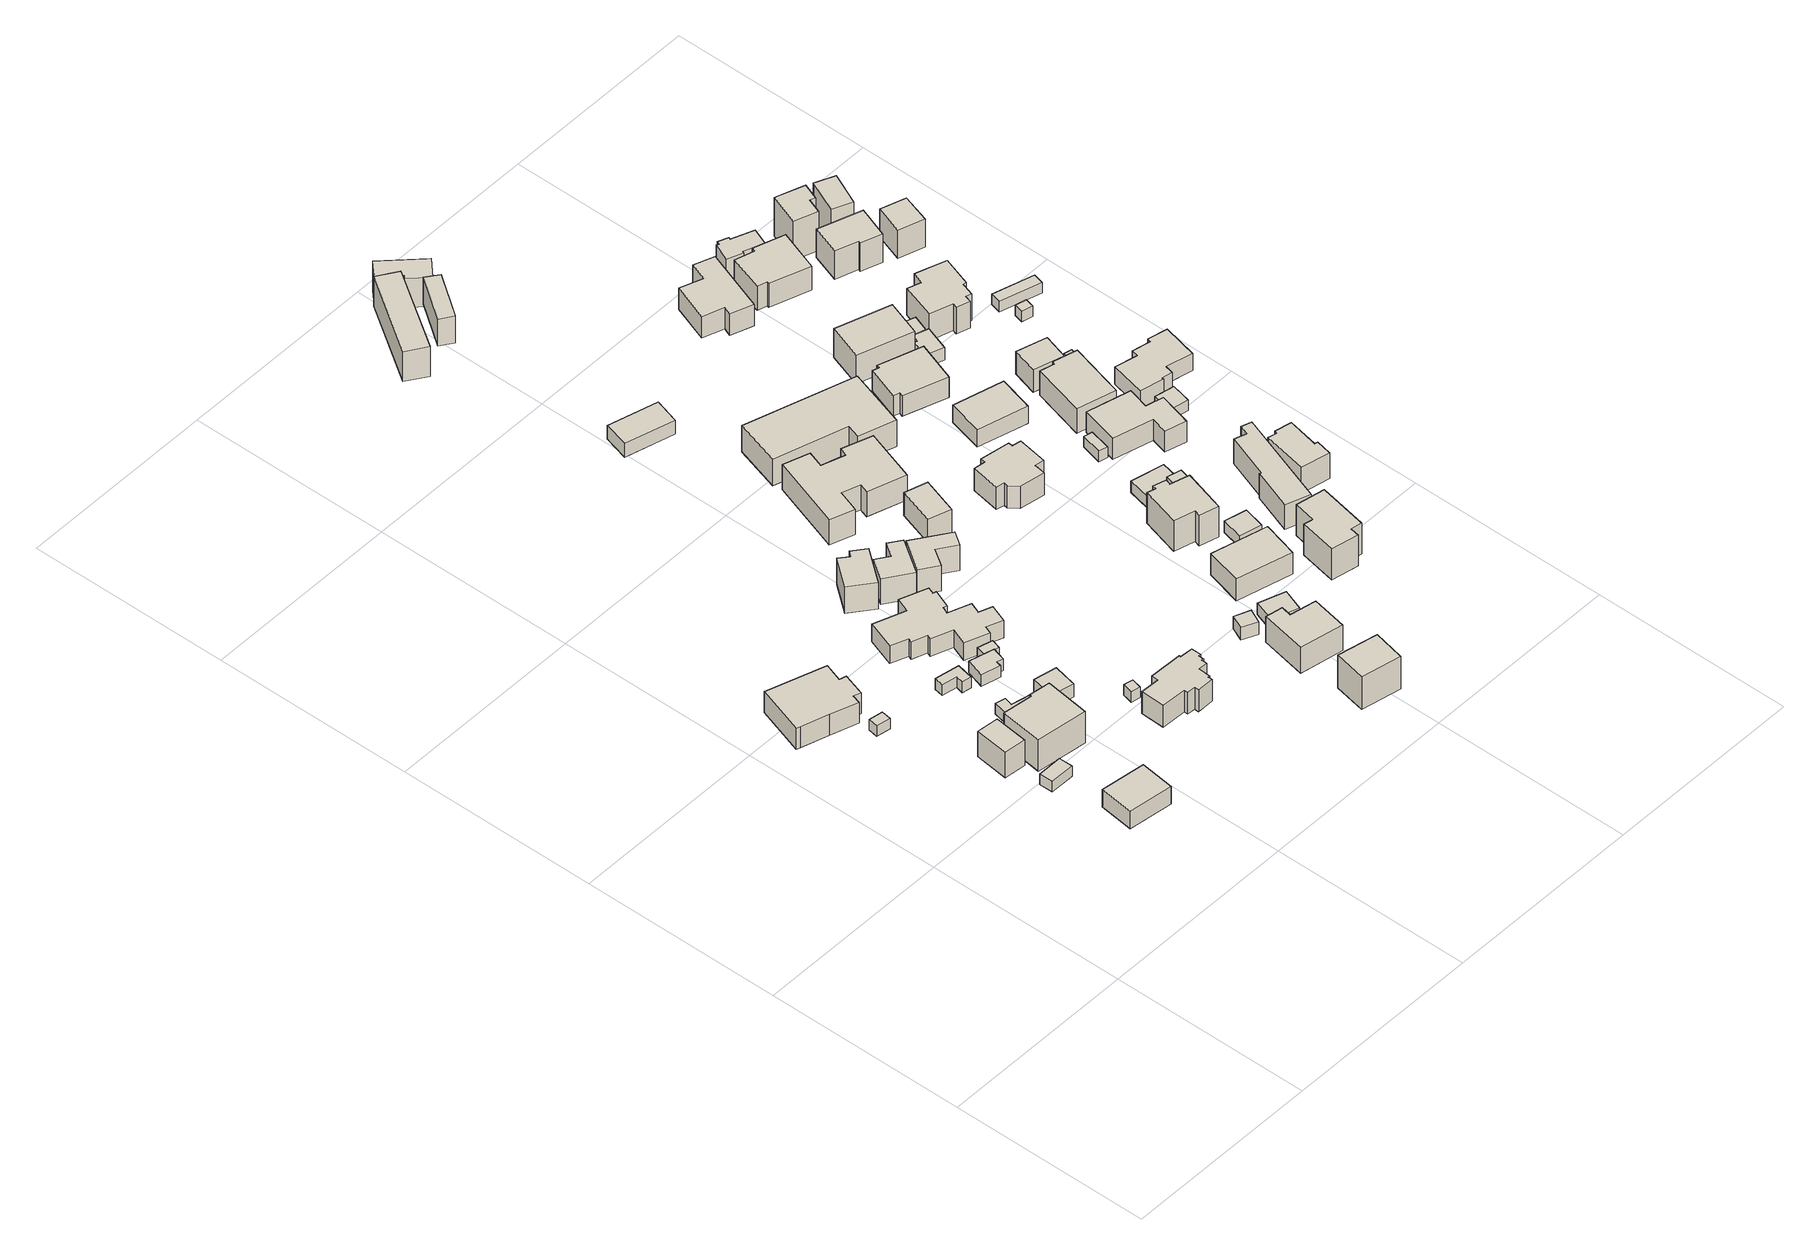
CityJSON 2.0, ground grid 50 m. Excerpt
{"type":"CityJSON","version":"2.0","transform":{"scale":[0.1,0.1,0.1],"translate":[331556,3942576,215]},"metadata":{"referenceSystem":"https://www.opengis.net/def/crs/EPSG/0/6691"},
"CityObjects":{
"building1":{"type":"Building","attributes":{"usage":"431","measuredHeight":5.3,"storeysAboveGround":1,"BuildingIDAttribute.prefecture":"14","BuildingIDAttribute.city":"14151","BuildingDetailAttribute.totalFloorArea":79.78,"BuildingDetailAttribute.buildingFootprintArea":79.78,"BuildingDetailAttribute.buildingStructureType":"601","BuildingDetailAttribute.buildingStructureOrgType":"1","BuildingDetailAttribute.orgUsage":"143","BuildingDetailAttribute.surveyYear":2015,"BuildingLandSlideRiskAttribute.description":"1","BuildingLandSlideRiskAttribute.areaType":"1"},"geometry":[{"type":"Solid","lod":"1","boundaries":[[[[0,1,2,3]],[[2,4,5,3]],[[1,6,4,2]],[[0,7,6,1]],[[3,5,7,0]],[[4,6,7,5]]]]}]},
"building2":{"type":"Building","attributes":{"usage":"441","measuredHeight":6.2,"storeysAboveGround":1,"BuildingIDAttribute.prefecture":"14","BuildingIDAttribute.city":"14151","BuildingDetailAttribute.totalFloorArea":140.81,"BuildingDetailAttribute.buildingFootprintArea":140.81,"BuildingDetailAttribute.buildingStructureType":"610","BuildingDetailAttribute.buildingStructureOrgType":"2","BuildingDetailAttribute.orgUsage":"172","BuildingDetailAttribute.surveyYear":2015},"geometry":[{"type":"Solid","lod":"1","boundaries":[[[[8,9,10,11,12,13,14,15,16,17]],[[16,18,19,17]],[[15,20,18,16]],[[14,21,20,15]],[[13,22,21,14]],[[12,23,22,13]],[[11,24,23,12]],[[10,25,24,11]],[[9,26,25,10]],[[8,27,26,9]],[[17,19,27,8]],[[18,20,21,22,23,24,25,26,27,19]]]]}]},
"building3":{"type":"Building","attributes":{"BuildingIDAttribute.prefecture":"14","BuildingIDAttribute.city":"14151","BuildingDetailAttribute.surveyYear":2015,"BuildingLandSlideRiskAttribute.description":"1","BuildingLandSlideRiskAttribute.areaType":"1"},"geometry":[{"type":"Solid","lod":"1","boundaries":[[[[28,29,30,31]],[[30,32,33,31]],[[29,34,32,30]],[[28,35,34,29]],[[31,33,35,28]],[[32,34,35,33]]]]}]},
"building4":{"type":"Building","attributes":{"BuildingIDAttribute.prefecture":"14","BuildingIDAttribute.city":"14151","BuildingDetailAttribute.surveyYear":2015},"geometry":[{"type":"Solid","lod":"1","boundaries":[[[[36,37,38,39]],[[38,40,41,39]],[[37,42,40,38]],[[36,43,42,37]],[[39,41,43,36]],[[40,42,43,41]]]]}]},
"building5":{"type":"Building","attributes":{"usage":"411","measuredHeight":7.8,"storeysAboveGround":2,"BuildingIDAttribute.prefecture":"14","BuildingIDAttribute.city":"14151","BuildingDetailAttribute.totalFloorArea":70.8,"BuildingDetailAttribute.buildingFootprintArea":35.4,"BuildingDetailAttribute.buildingStructureType":"601","BuildingDetailAttribute.buildingStructureOrgType":"1","BuildingDetailAttribute.orgUsage":"10","BuildingDetailAttribute.surveyYear":2015},"geometry":[{"type":"Solid","lod":"1","boundaries":[[[[44,45,46,47]],[[46,48,49,47]],[[45,50,48,46]],[[44,51,50,45]],[[47,49,51,44]],[[48,50,51,49]]]]}]},
"building6":{"type":"Building","attributes":{"usage":"411","measuredHeight":10.5,"storeysAboveGround":2,"BuildingIDAttribute.prefecture":"14","BuildingIDAttribute.city":"14151","BuildingDetailAttribute.totalFloorArea":194.3,"BuildingDetailAttribute.buildingFootprintArea":97.15,"BuildingDetailAttribute.buildingStructureType":"601","BuildingDetailAttribute.buildingStructureOrgType":"1","BuildingDetailAttribute.orgUsage":"10","BuildingDetailAttribute.surveyYear":2015,"BuildingLandSlideRiskAttribute.description":"1","BuildingLandSlideRiskAttribute.areaType":"1"},"geometry":[{"type":"Solid","lod":"1","boundaries":[[[[52,53,54,55,56,57]],[[56,58,59,57]],[[55,60,58,56]],[[54,61,60,55]],[[53,62,61,54]],[[52,63,62,53]],[[57,59,63,52]],[[58,60,61,62,63,59]]]]}]},
"building7":{"type":"Building","attributes":{"usage":"413","storeysAboveGround":1,"BuildingIDAttribute.prefecture":"14","BuildingIDAttribute.city":"14151","BuildingDetailAttribute.totalFloorArea":36.39,"BuildingDetailAttribute.buildingFootprintArea":36.39,"BuildingDetailAttribute.buildingStructureType":"610","BuildingDetailAttribute.buildingStructureOrgType":"2","BuildingDetailAttribute.orgUsage":"30","BuildingDetailAttribute.surveyYear":2015},"geometry":[{"type":"Solid","lod":"1","boundaries":[[[[64,65,66,67,68,69]],[[68,70,71,69]],[[67,72,70,68]],[[66,73,72,67]],[[65,74,73,66]],[[64,75,74,65]],[[69,71,75,64]],[[70,72,73,74,75,71]]]]}]},
"building8":{"type":"Building","attributes":{"measuredHeight":3.3,"BuildingIDAttribute.prefecture":"14","BuildingIDAttribute.city":"14151","BuildingDetailAttribute.surveyYear":2015},"geometry":[{"type":"Solid","lod":"1","boundaries":[[[[76,77,78,79,80,81]],[[80,82,83,81]],[[79,84,82,80]],[[78,85,84,79]],[[77,86,85,78]],[[76,87,86,77]],[[81,83,87,76]],[[82,84,85,86,87,83]]]]}]},
"building9":{"type":"Building","attributes":{"usage":"413","measuredHeight":4.3,"storeysAboveGround":1,"BuildingIDAttribute.prefecture":"14","BuildingIDAttribute.city":"14151","BuildingDetailAttribute.totalFloorArea":34.47,"BuildingDetailAttribute.buildingFootprintArea":34.47,"BuildingDetailAttribute.buildingStructureType":"610","BuildingDetailAttribute.buildingStructureOrgType":"2","BuildingDetailAttribute.orgUsage":"30","BuildingDetailAttribute.surveyYear":2015},"geometry":[{"type":"Solid","lod":"1","boundaries":[[[[88,89,90,91]],[[90,92,93,91]],[[89,94,92,90]],[[88,95,94,89]],[[91,93,95,88]],[[92,94,95,93]]]]}]},
"building10":{"type":"Building","attributes":{"measuredHeight":3.4,"BuildingIDAttribute.prefecture":"14","BuildingIDAttribute.city":"14151","BuildingDetailAttribute.surveyYear":2015},"geometry":[{"type":"Solid","lod":"1","boundaries":[[[[96,97,98,99,100,101]],[[100,102,103,101]],[[99,104,102,100]],[[98,105,104,99]],[[97,106,105,98]],[[96,107,106,97]],[[101,103,107,96]],[[102,104,105,106,107,103]]]]}]},
"building11":{"type":"Building","attributes":{"measuredHeight":3.2,"BuildingIDAttribute.prefecture":"14","BuildingIDAttribute.city":"14151","BuildingDetailAttribute.surveyYear":2015},"geometry":[{"type":"Solid","lod":"1","boundaries":[[[[108,109,110,111]],[[110,112,113,111]],[[109,114,112,110]],[[108,115,114,109]],[[111,113,115,108]],[[112,114,115,113]]]]}]},
"building12":{"type":"Building","attributes":{"measuredHeight":3.4,"BuildingIDAttribute.prefecture":"14","BuildingIDAttribute.city":"14151","BuildingDetailAttribute.surveyYear":2015},"geometry":[{"type":"Solid","lod":"1","boundaries":[[[[116,117,118,119,120]],[[119,121,122,120]],[[118,123,121,119]],[[117,124,123,118]],[[116,125,124,117]],[[120,122,125,116]],[[121,123,124,125,122]]]]}]},
"building13":{"type":"Building","attributes":{"usage":"413","measuredHeight":8,"storeysAboveGround":2,"BuildingIDAttribute.prefecture":"14","BuildingIDAttribute.city":"14151","BuildingDetailAttribute.totalFloorArea":277.9,"BuildingDetailAttribute.buildingFootprintArea":138.95,"BuildingDetailAttribute.buildingStructureType":"601","BuildingDetailAttribute.buildingStructureOrgType":"1","BuildingDetailAttribute.orgUsage":"30","BuildingDetailAttribute.surveyYear":2015},"geometry":[{"type":"Solid","lod":"1","boundaries":[[[[126,127,128,129,130,131,132,133,134,135,136,137,138,139,140,141,142,143,144,145,146,147]],[[146,148,149,147]],[[145,150,148,146]],[[144,151,150,145]],[[143,152,151,144]],[[142,153,152,143]],[[141,154,153,142]],[[140,155,154,141]],[[139,156,155,140]],[[138,157,156,139]],[[137,158,157,138]],[[136,159,158,137]],[[135,160,159,136]],[[134,161,160,135]],[[133,162,161,134]],[[132,163,162,133]],[[131,164,163,132]],[[130,165,164,131]],[[129,166,165,130]],[[128,167,166,129]],[[127,168,167,128]],[[126,169,168,127]],[[147,149,169,126]],[[148,150,151,152,153,154,155,156,157,158,159,160,161,162,163,164,165,166,167,168,169,149]]]]}]},
"building14":{"type":"Building","attributes":{"usage":"411","measuredHeight":7.3,"storeysAboveGround":2,"BuildingIDAttribute.prefecture":"14","BuildingIDAttribute.city":"14151","BuildingDetailAttribute.totalFloorArea":194.78,"BuildingDetailAttribute.buildingFootprintArea":97.39,"BuildingDetailAttribute.buildingStructureType":"601","BuildingDetailAttribute.buildingStructureOrgType":"1","BuildingDetailAttribute.orgUsage":"10","BuildingDetailAttribute.surveyYear":2015},"geometry":[{"type":"Solid","lod":"1","boundaries":[[[[170,171,172,173,174,175,176,177,178,179,180,181,182,183,184,185,186,187,188,189]],[[188,190,191,189]],[[187,192,190,188]],[[186,193,192,187]],[[185,194,193,186]],[[184,195,194,185]],[[183,196,195,184]],[[182,197,196,183]],[[181,198,197,182]],[[180,199,198,181]],[[179,200,199,180]],[[178,201,200,179]],[[177,202,201,178]],[[176,203,202,177]],[[175,204,203,176]],[[174,205,204,175]],[[173,206,205,174]],[[172,207,206,173]],[[171,208,207,172]],[[170,209,208,171]],[[189,191,209,170]],[[190,192,193,194,195,196,197,198,199,200,201,202,203,204,205,206,207,208,209,191]]]]}]},
"building15":{"type":"Building","attributes":{"usage":"411","measuredHeight":8.4,"storeysAboveGround":2,"BuildingIDAttribute.prefecture":"14","BuildingIDAttribute.city":"14151","BuildingDetailAttribute.totalFloorArea":102.83,"BuildingDetailAttribute.buildingFootprintArea":51.41,"BuildingDetailAttribute.buildingStructureType":"601","BuildingDetailAttribute.buildingStructureOrgType":"1","BuildingDetailAttribute.orgUsage":"10","BuildingDetailAttribute.surveyYear":2015},"geometry":[{"type":"Solid","lod":"1","boundaries":[[[[210,211,212,213,214,215]],[[214,216,217,215]],[[213,218,216,214]],[[212,219,218,213]],[[211,220,219,212]],[[210,221,220,211]],[[215,217,221,210]],[[216,218,219,220,221,217]]]]}]},
"building16":{"type":"Building","attributes":{"usage":"411","measuredHeight":8.2,"storeysAboveGround":2,"BuildingIDAttribute.prefecture":"14","BuildingIDAttribute.city":"14151","BuildingDetailAttribute.totalFloorArea":97.13,"BuildingDetailAttribute.buildingFootprintArea":48.56,"BuildingDetailAttribute.buildingStructureType":"601","BuildingDetailAttribute.buildingStructureOrgType":"1","BuildingDetailAttribute.orgUsage":"10","BuildingDetailAttribute.surveyYear":2015},"geometry":[{"type":"Solid","lod":"1","boundaries":[[[[222,223,224,225,226,227]],[[226,228,229,227]],[[225,230,228,226]],[[224,231,230,225]],[[223,232,231,224]],[[222,233,232,223]],[[227,229,233,222]],[[228,230,231,232,233,229]]]]}]},
"building17":{"type":"Building","attributes":{"usage":"411","measuredHeight":10.2,"storeysAboveGround":2,"BuildingIDAttribute.prefecture":"14","BuildingIDAttribute.city":"14151","BuildingDetailAttribute.totalFloorArea":132.9,"BuildingDetailAttribute.buildingFootprintArea":66.45,"BuildingDetailAttribute.buildingStructureType":"601","BuildingDetailAttribute.buildingStructureOrgType":"1","BuildingDetailAttribute.orgUsage":"10","BuildingDetailAttribute.surveyYear":2015,"BuildingLandSlideRiskAttribute.description":"1","BuildingLandSlideRiskAttribute.areaType":"1"},"geometry":[{"type":"Solid","lod":"1","boundaries":[[[[234,235,236,237]],[[236,238,239,237]],[[235,240,238,236]],[[234,241,240,235]],[[237,239,241,234]],[[238,240,241,239]]]]}]},
"building18":{"type":"Building","attributes":{"usage":"411","measuredHeight":8.1,"storeysAboveGround":2,"BuildingIDAttribute.prefecture":"14","BuildingIDAttribute.city":"14151","BuildingDetailAttribute.totalFloorArea":110.57,"BuildingDetailAttribute.buildingFootprintArea":55.28,"BuildingDetailAttribute.buildingStructureType":"601","BuildingDetailAttribute.buildingStructureOrgType":"1","BuildingDetailAttribute.orgUsage":"10","BuildingDetailAttribute.surveyYear":2015},"geometry":[{"type":"Solid","lod":"1","boundaries":[[[[242,243,244,245,246,247]],[[246,248,249,247]],[[245,250,248,246]],[[244,251,250,245]],[[243,252,251,244]],[[242,253,252,243]],[[247,249,253,242]],[[248,250,251,252,253,249]]]]}]},
"building19":{"type":"Building","attributes":{"measuredHeight":4,"BuildingIDAttribute.prefecture":"14","BuildingIDAttribute.city":"14151","BuildingDetailAttribute.surveyYear":2015},"geometry":[{"type":"Solid","lod":"1","boundaries":[[[[254,255,256,257]],[[256,258,259,257]],[[255,260,258,256]],[[254,261,260,255]],[[257,259,261,254]],[[258,260,261,259]]]]}]},
"building20":{"type":"Building","attributes":{"usage":"411","measuredHeight":8,"storeysAboveGround":1,"BuildingIDAttribute.prefecture":"14","BuildingIDAttribute.city":"14151","BuildingDetailAttribute.totalFloorArea":97.26,"BuildingDetailAttribute.buildingFootprintArea":97.26,"BuildingDetailAttribute.buildingStructureType":"601","BuildingDetailAttribute.buildingStructureOrgType":"1","BuildingDetailAttribute.orgUsage":"10","BuildingDetailAttribute.surveyYear":2015},"geometry":[{"type":"Solid","lod":"1","boundaries":[[[[262,263,264,265,266,267]],[[266,268,269,267]],[[265,270,268,266]],[[264,271,270,265]],[[263,272,271,264]],[[262,273,272,263]],[[267,269,273,262]],[[268,270,271,272,273,269]]]]}]},
"building21":{"type":"Building","attributes":{"usage":"415","measuredHeight":6.9,"storeysAboveGround":2,"BuildingIDAttribute.prefecture":"14","BuildingIDAttribute.city":"14151","BuildingDetailAttribute.totalFloorArea":70,"BuildingDetailAttribute.buildingFootprintArea":35,"BuildingDetailAttribute.buildingStructureType":"601","BuildingDetailAttribute.buildingStructureOrgType":"1","BuildingDetailAttribute.orgUsage":"50","BuildingDetailAttribute.surveyYear":2015},"geometry":[{"type":"Solid","lod":"1","boundaries":[[[[274,275,276,277]],[[276,278,279,277]],[[275,280,278,276]],[[274,281,280,275]],[[277,279,281,274]],[[278,280,281,279]]]]}]},
"building22":{"type":"Building","attributes":{"measuredHeight":4.2,"BuildingIDAttribute.prefecture":"14","BuildingIDAttribute.city":"14151","BuildingDetailAttribute.surveyYear":2015},"geometry":[{"type":"Solid","lod":"1","boundaries":[[[[282,283,284,285]],[[284,286,287,285]],[[283,288,286,284]],[[282,289,288,283]],[[285,287,289,282]],[[286,288,289,287]]]]}]},
"building23":{"type":"Building","attributes":{"usage":"415","measuredHeight":7.9,"storeysAboveGround":2,"BuildingIDAttribute.prefecture":"14","BuildingIDAttribute.city":"14151","BuildingDetailAttribute.totalFloorArea":472.43,"BuildingDetailAttribute.buildingFootprintArea":236.22,"BuildingDetailAttribute.buildingStructureType":"601","BuildingDetailAttribute.buildingStructureOrgType":"1","BuildingDetailAttribute.orgUsage":"50","BuildingDetailAttribute.surveyYear":2015},"geometry":[{"type":"Solid","lod":"1","boundaries":[[[[290,291,292,293,294,295,296,297,298,299,300,301]],[[300,302,303,301]],[[299,304,302,300]],[[298,305,304,299]],[[297,306,305,298]],[[296,307,306,297]],[[295,308,307,296]],[[294,309,308,295]],[[293,310,309,294]],[[292,311,310,293]],[[291,312,311,292]],[[290,313,312,291]],[[301,303,313,290]],[[302,304,305,306,307,308,309,310,311,312,313,303]]]]}]},
"building24":{"type":"Building","attributes":{"usage":"431","measuredHeight":3.4,"storeysAboveGround":1,"BuildingIDAttribute.prefecture":"14","BuildingIDAttribute.city":"14151","BuildingDetailAttribute.totalFloorArea":44.42,"BuildingDetailAttribute.buildingFootprintArea":44.42,"BuildingDetailAttribute.buildingStructureType":"610","BuildingDetailAttribute.buildingStructureOrgType":"2","BuildingDetailAttribute.orgUsage":"143","BuildingDetailAttribute.surveyYear":2015},"geometry":[{"type":"Solid","lod":"1","boundaries":[[[[314,315,316,317]],[[316,318,319,317]],[[315,320,318,316]],[[314,321,320,315]],[[317,319,321,314]],[[318,320,321,319]]]]}]},
"building25":{"type":"Building","attributes":{"measuredHeight":9.5,"BuildingIDAttribute.prefecture":"14","BuildingIDAttribute.city":"14151","BuildingDetailAttribute.surveyYear":2015},"geometry":[{"type":"Solid","lod":"1","boundaries":[[[[322,323,324,325]],[[324,326,327,325]],[[323,328,326,324]],[[322,329,328,323]],[[325,327,329,322]],[[326,328,329,327]]]]}]},
"building26":{"type":"Building","attributes":{"usage":"431","measuredHeight":6.8,"storeysAboveGround":1,"BuildingIDAttribute.prefecture":"14","BuildingIDAttribute.city":"14151","BuildingDetailAttribute.totalFloorArea":71.04,"BuildingDetailAttribute.buildingFootprintArea":71.04,"BuildingDetailAttribute.buildingStructureType":"601","BuildingDetailAttribute.buildingStructureOrgType":"1","BuildingDetailAttribute.orgUsage":"143","BuildingDetailAttribute.surveyYear":2015},"geometry":[{"type":"Solid","lod":"1","boundaries":[[[[330,331,332,333]],[[332,334,335,333]],[[331,336,334,332]],[[330,337,336,331]],[[333,335,337,330]],[[334,336,337,335]]]]}]},
"building27":{"type":"Building","attributes":{"usage":"441","measuredHeight":8.7,"storeysAboveGround":2,"BuildingIDAttribute.prefecture":"14","BuildingIDAttribute.city":"14151","BuildingDetailAttribute.totalFloorArea":586.67,"BuildingDetailAttribute.buildingFootprintArea":293.33,"BuildingDetailAttribute.buildingStructureType":"610","BuildingDetailAttribute.buildingStructureOrgType":"2","BuildingDetailAttribute.orgUsage":"160","BuildingDetailAttribute.surveyYear":2015},"geometry":[{"type":"Solid","lod":"1","boundaries":[[[[338,339,340,341,342,343]],[[342,344,345,343]],[[341,346,344,342]],[[340,347,346,341]],[[339,348,347,340]],[[338,349,348,339]],[[343,345,349,338]],[[344,346,347,348,349,345]]]]}]},
"building28":{"type":"Building","attributes":{"usage":"411","measuredHeight":7.5,"storeysAboveGround":2,"BuildingIDAttribute.prefecture":"14","BuildingIDAttribute.city":"14151","BuildingDetailAttribute.totalFloorArea":207.09,"BuildingDetailAttribute.buildingFootprintArea":103.55,"BuildingDetailAttribute.buildingStructureType":"601","BuildingDetailAttribute.buildingStructureOrgType":"1","BuildingDetailAttribute.orgUsage":"10","BuildingDetailAttribute.surveyYear":2015},"geometry":[{"type":"Solid","lod":"1","boundaries":[[[[350,351,352,353,354,355,356,357,358,359,360,361,362]],[[361,363,364,362]],[[360,365,363,361]],[[359,366,365,360]],[[358,367,366,359]],[[357,368,367,358]],[[356,369,368,357]],[[355,370,369,356]],[[354,371,370,355]],[[353,372,371,354]],[[352,373,372,353]],[[351,374,373,352]],[[350,375,374,351]],[[362,364,375,350]],[[363,365,366,367,368,369,370,371,372,373,374,375,364]]]]}]},
"building29":{"type":"Building","attributes":{"measuredHeight":8,"BuildingIDAttribute.prefecture":"14","BuildingIDAttribute.city":"14151","BuildingDetailAttribute.surveyYear":2015},"geometry":[{"type":"Solid","lod":"1","boundaries":[[[[376,377,378,379]],[[378,380,381,379]],[[377,382,380,378]],[[376,383,382,377]],[[379,381,383,376]],[[380,382,383,381]]]]}]},
"building30":{"type":"Building","attributes":{"usage":"411","measuredHeight":9.7,"storeysAboveGround":2,"BuildingIDAttribute.prefecture":"14","BuildingIDAttribute.city":"14151","BuildingDetailAttribute.totalFloorArea":215.74,"BuildingDetailAttribute.buildingFootprintArea":107.87,"BuildingDetailAttribute.buildingStructureType":"601","BuildingDetailAttribute.buildingStructureOrgType":"1","BuildingDetailAttribute.orgUsage":"10","BuildingDetailAttribute.surveyYear":2015},"geometry":[{"type":"Solid","lod":"1","boundaries":[[[[384,385,386,387,388,389,390,391,392,393]],[[392,394,395,393]],[[391,396,394,392]],[[390,397,396,391]],[[389,398,397,390]],[[388,399,398,389]],[[387,400,399,388]],[[386,401,400,387]],[[385,402,401,386]],[[384,403,402,385]],[[393,395,403,384]],[[394,396,397,398,399,400,401,402,403,395]]]]}]},
"building31":{"type":"Building","attributes":{"measuredHeight":3.6,"BuildingIDAttribute.prefecture":"14","BuildingIDAttribute.city":"14151","BuildingDetailAttribute.surveyYear":2015},"geometry":[{"type":"Solid","lod":"1","boundaries":[[[[404,405,406,407]],[[406,408,409,407]],[[405,410,408,406]],[[404,411,410,405]],[[407,409,411,404]],[[408,410,411,409]]]]}]},
"building32":{"type":"Building","attributes":{"usage":"411","measuredHeight":9.8,"storeysAboveGround":2,"BuildingIDAttribute.prefecture":"14","BuildingIDAttribute.city":"14151","BuildingDetailAttribute.totalFloorArea":201.75,"BuildingDetailAttribute.buildingFootprintArea":100.87,"BuildingDetailAttribute.buildingStructureType":"601","BuildingDetailAttribute.buildingStructureOrgType":"1","BuildingDetailAttribute.orgUsage":"10","BuildingDetailAttribute.surveyYear":2015},"geometry":[{"type":"Solid","lod":"1","boundaries":[[[[412,413,414,415,416,417,418,419]],[[418,420,421,419]],[[417,422,420,418]],[[416,423,422,417]],[[415,424,423,416]],[[414,425,424,415]],[[413,426,425,414]],[[412,427,426,413]],[[419,421,427,412]],[[420,422,423,424,425,426,427,421]]]]}]},
"building33":{"type":"Building","attributes":{"measuredHeight":8.9,"BuildingIDAttribute.prefecture":"14","BuildingIDAttribute.city":"14151","BuildingDetailAttribute.surveyYear":2015},"geometry":[{"type":"Solid","lod":"1","boundaries":[[[[428,429,430,431,432,433]],[[432,434,435,433]],[[431,436,434,432]],[[430,437,436,431]],[[429,438,437,430]],[[428,439,438,429]],[[433,435,439,428]],[[434,436,437,438,439,435]]]]}]},
"building34":{"type":"Building","attributes":{"measuredHeight":8.8,"BuildingIDAttribute.prefecture":"14","BuildingIDAttribute.city":"14151","BuildingDetailAttribute.surveyYear":2015},"geometry":[{"type":"Solid","lod":"1","boundaries":[[[[440,441,442,443]],[[442,444,445,443]],[[441,446,444,442]],[[440,447,446,441]],[[443,445,447,440]],[[444,446,447,445]]]]}]},
"building35":{"type":"Building","attributes":{"measuredHeight":5.5,"BuildingIDAttribute.prefecture":"14","BuildingIDAttribute.city":"14151","BuildingDetailAttribute.surveyYear":2015},"geometry":[{"type":"Solid","lod":"1","boundaries":[[[[448,449,450,451]],[[450,452,453,451]],[[449,454,452,450]],[[448,455,454,449]],[[451,453,455,448]],[[452,454,455,453]]]]}]},
"building36":{"type":"Building","attributes":{"usage":"411","measuredHeight":6.1,"storeysAboveGround":2,"BuildingIDAttribute.prefecture":"14","BuildingIDAttribute.city":"14151","BuildingDetailAttribute.totalFloorArea":187.65,"BuildingDetailAttribute.buildingFootprintArea":93.82,"BuildingDetailAttribute.buildingStructureType":"601","BuildingDetailAttribute.buildingStructureOrgType":"1","BuildingDetailAttribute.orgUsage":"10","BuildingDetailAttribute.surveyYear":2015},"geometry":[{"type":"Solid","lod":"1","boundaries":[[[[456,457,458,459]],[[458,460,461,459]],[[457,462,460,458]],[[456,463,462,457]],[[459,461,463,456]],[[460,462,463,461]]]]}]},
"building37":{"type":"Building","attributes":{"measuredHeight":6.1,"BuildingIDAttribute.prefecture":"14","BuildingIDAttribute.city":"14151","BuildingDetailAttribute.surveyYear":2015},"geometry":[{"type":"Solid","lod":"1","boundaries":[[[[464,465,466,467]],[[466,468,469,467]],[[465,470,468,466]],[[464,471,470,465]],[[467,469,471,464]],[[468,470,471,469]]]]}]},
"building38":{"type":"Building","attributes":{"BuildingIDAttribute.prefecture":"14","BuildingIDAttribute.city":"14151","BuildingDetailAttribute.surveyYear":2015},"geometry":[{"type":"Solid","lod":"1","boundaries":[[[[472,473,474,475]],[[474,476,477,475]],[[473,478,476,474]],[[472,479,478,473]],[[475,477,479,472]],[[476,478,479,477]]]]}]},
"building39":{"type":"Building","attributes":{"usage":"411","measuredHeight":7.1,"storeysAboveGround":2,"BuildingIDAttribute.prefecture":"14","BuildingIDAttribute.city":"14151","BuildingDetailAttribute.totalFloorArea":217.36,"BuildingDetailAttribute.buildingFootprintArea":108.68,"BuildingDetailAttribute.buildingStructureType":"601","BuildingDetailAttribute.buildingStructureOrgType":"1","BuildingDetailAttribute.orgUsage":"10","BuildingDetailAttribute.surveyYear":2015},"geometry":[{"type":"Solid","lod":"1","boundaries":[[[[480,481,482,483,484,485,486,487]],[[486,488,489,487]],[[485,490,488,486]],[[484,491,490,485]],[[483,492,491,484]],[[482,493,492,483]],[[481,494,493,482]],[[480,495,494,481]],[[487,489,495,480]],[[488,490,491,492,493,494,495,489]]]]}]},
"building40":{"type":"Building","attributes":{"measuredHeight":8.3,"BuildingIDAttribute.prefecture":"14","BuildingIDAttribute.city":"14151","BuildingDetailAttribute.surveyYear":2015},"geometry":[{"type":"Solid","lod":"1","boundaries":[[[[496,497,498,499,500,501,502,503]],[[502,504,505,503]],[[501,506,504,502]],[[500,507,506,501]],[[499,508,507,500]],[[498,509,508,499]],[[497,510,509,498]],[[496,511,510,497]],[[503,505,511,496]],[[504,506,507,508,509,510,511,505]]]]}]},
"building41":{"type":"Building","attributes":{"usage":"413","measuredHeight":7.2,"storeysAboveGround":2,"BuildingIDAttribute.prefecture":"14","BuildingIDAttribute.city":"14151","BuildingDetailAttribute.totalFloorArea":241.69,"BuildingDetailAttribute.buildingFootprintArea":120.85,"BuildingDetailAttribute.buildingStructureType":"610","BuildingDetailAttribute.buildingStructureOrgType":"2","BuildingDetailAttribute.orgUsage":"30","BuildingDetailAttribute.surveyYear":2015},"geometry":[{"type":"Solid","lod":"1","boundaries":[[[[512,513,514,515,516,517,518,519]],[[518,520,521,519]],[[517,522,520,518]],[[516,523,522,517]],[[515,524,523,516]],[[514,525,524,515]],[[513,526,525,514]],[[512,527,526,513]],[[519,521,527,512]],[[520,522,523,524,525,526,527,521]]]]}]},
"building42":{"type":"Building","attributes":{"usage":"411","measuredHeight":9.3,"storeysAboveGround":2,"BuildingIDAttribute.prefecture":"14","BuildingIDAttribute.city":"14151","BuildingDetailAttribute.totalFloorArea":212.72,"BuildingDetailAttribute.buildingFootprintArea":106.36,"BuildingDetailAttribute.buildingStructureType":"601","BuildingDetailAttribute.buildingStructureOrgType":"1","BuildingDetailAttribute.orgUsage":"10","BuildingDetailAttribute.surveyYear":2015},"geometry":[{"type":"Solid","lod":"1","boundaries":[[[[528,529,530,531]],[[530,532,533,531]],[[529,534,532,530]],[[528,535,534,529]],[[531,533,535,528]],[[532,534,535,533]]]]}]},
"building43":{"type":"Building","attributes":{"usage":"411","measuredHeight":8.9,"storeysAboveGround":2,"BuildingIDAttribute.prefecture":"14","BuildingIDAttribute.city":"14151","BuildingDetailAttribute.totalFloorArea":238.4,"BuildingDetailAttribute.buildingFootprintArea":119.2,"BuildingDetailAttribute.buildingStructureType":"601","BuildingDetailAttribute.buildingStructureOrgType":"1","BuildingDetailAttribute.orgUsage":"10","BuildingDetailAttribute.surveyYear":2015},"geometry":[{"type":"Solid","lod":"1","boundaries":[[[[536,537,538,539,540,541,542,543]],[[542,544,545,543]],[[541,546,544,542]],[[540,547,546,541]],[[539,548,547,540]],[[538,549,548,539]],[[537,550,549,538]],[[536,551,550,537]],[[543,545,551,536]],[[544,546,547,548,549,550,551,545]]]]}]},
"building44":{"type":"Building","attributes":{"usage":"411","measuredHeight":8.3,"storeysAboveGround":2,"BuildingIDAttribute.prefecture":"14","BuildingIDAttribute.city":"14151","BuildingDetailAttribute.totalFloorArea":134.16,"BuildingDetailAttribute.buildingFootprintArea":67.08,"BuildingDetailAttribute.buildingStructureType":"601","BuildingDetailAttribute.buildingStructureOrgType":"1","BuildingDetailAttribute.orgUsage":"10","BuildingDetailAttribute.surveyYear":2015},"geometry":[{"type":"Solid","lod":"1","boundaries":[[[[552,553,554,555,556,557,558,559]],[[558,560,561,559]],[[557,562,560,558]],[[556,563,562,557]],[[555,564,563,556]],[[554,565,564,555]],[[553,566,565,554]],[[552,567,566,553]],[[559,561,567,552]],[[560,562,563,564,565,566,567,561]]]]}]},
"building45":{"type":"Building","attributes":{"usage":"411","measuredHeight":7.2,"storeysAboveGround":2,"BuildingIDAttribute.prefecture":"14","BuildingIDAttribute.city":"14151","BuildingDetailAttribute.totalFloorArea":207.07,"BuildingDetailAttribute.buildingFootprintArea":103.53,"BuildingDetailAttribute.buildingStructureType":"601","BuildingDetailAttribute.buildingStructureOrgType":"1","BuildingDetailAttribute.orgUsage":"10","BuildingDetailAttribute.surveyYear":2015},"geometry":[{"type":"Solid","lod":"1","boundaries":[[[[568,569,570,571,572,573]],[[572,574,575,573]],[[571,576,574,572]],[[570,577,576,571]],[[569,578,577,570]],[[568,579,578,569]],[[573,575,579,568]],[[574,576,577,578,579,575]]]]}]},
"building46":{"type":"Building","attributes":{"usage":"411","measuredHeight":3.8,"storeysAboveGround":2,"BuildingIDAttribute.prefecture":"14","BuildingIDAttribute.city":"14151","BuildingDetailAttribute.totalFloorArea":31.38,"BuildingDetailAttribute.buildingFootprintArea":15.69,"BuildingDetailAttribute.buildingStructureType":"601","BuildingDetailAttribute.buildingStructureOrgType":"1","BuildingDetailAttribute.orgUsage":"10","BuildingDetailAttribute.surveyYear":2015},"geometry":[{"type":"Solid","lod":"1","boundaries":[[[[580,581,582,583,584,585,586,587]],[[586,588,589,587]],[[585,590,588,586]],[[584,591,590,585]],[[583,592,591,584]],[[582,593,592,583]],[[581,594,593,582]],[[580,595,594,581]],[[587,589,595,580]],[[588,590,591,592,593,594,595,589]]]]}]},
"building47":{"type":"Building","attributes":{"usage":"411","measuredHeight":6.6,"storeysAboveGround":1,"BuildingIDAttribute.prefecture":"14","BuildingIDAttribute.city":"14151","BuildingDetailAttribute.totalFloorArea":41.27,"BuildingDetailAttribute.buildingFootprintArea":41.27,"BuildingDetailAttribute.buildingStructureType":"601","BuildingDetailAttribute.buildingStructureOrgType":"1","BuildingDetailAttribute.orgUsage":"10","BuildingDetailAttribute.surveyYear":2015},"geometry":[{"type":"Solid","lod":"1","boundaries":[[[[596,597,598,599]],[[598,600,601,599]],[[597,602,600,598]],[[596,603,602,597]],[[599,601,603,596]],[[600,602,603,601]]]]}]},
"building48":{"type":"Building","attributes":{"usage":"411","measuredHeight":4.8,"storeysAboveGround":2,"BuildingIDAttribute.prefecture":"14","BuildingIDAttribute.city":"14151","BuildingDetailAttribute.totalFloorArea":19.1,"BuildingDetailAttribute.buildingFootprintArea":9.55,"BuildingDetailAttribute.buildingStructureType":"601","BuildingDetailAttribute.buildingStructureOrgType":"1","BuildingDetailAttribute.orgUsage":"10","BuildingDetailAttribute.surveyYear":2015},"geometry":[{"type":"Solid","lod":"1","boundaries":[[[[604,605,606,607]],[[606,608,609,607]],[[605,610,608,606]],[[604,611,610,605]],[[607,609,611,604]],[[608,610,611,609]]]]}]},
"building49":{"type":"Building","attributes":{"measuredHeight":4.6,"BuildingIDAttribute.prefecture":"14","BuildingIDAttribute.city":"14151","BuildingDetailAttribute.surveyYear":2015},"geometry":[{"type":"Solid","lod":"1","boundaries":[[[[612,613,614,615]],[[614,616,617,615]],[[613,618,616,614]],[[612,619,618,613]],[[615,617,619,612]],[[616,618,619,617]]]]}]},
"building50":{"type":"Building","attributes":{"usage":"413","measuredHeight":8.3,"storeysAboveGround":2,"BuildingIDAttribute.prefecture":"14","BuildingIDAttribute.city":"14151","BuildingDetailAttribute.totalFloorArea":215.22,"BuildingDetailAttribute.buildingFootprintArea":107.61,"BuildingDetailAttribute.buildingStructureType":"601","BuildingDetailAttribute.buildingStructureOrgType":"1","BuildingDetailAttribute.orgUsage":"30","BuildingDetailAttribute.surveyYear":2015},"geometry":[{"type":"Solid","lod":"1","boundaries":[[[[620,621,622,623,624,625,626,627]],[[626,628,629,627]],[[625,630,628,626]],[[624,631,630,625]],[[623,632,631,624]],[[622,633,632,623]],[[621,634,633,622]],[[620,635,634,621]],[[627,629,635,620]],[[628,630,631,632,633,634,635,629]]]]}]},
"building51":{"type":"Building","attributes":{"BuildingIDAttribute.prefecture":"14","BuildingIDAttribute.city":"14151","BuildingDetailAttribute.surveyYear":2015},"geometry":[{"type":"Solid","lod":"1","boundaries":[[[[636,637,638,639]],[[638,640,641,639]],[[637,642,640,638]],[[636,643,642,637]],[[639,641,643,636]],[[640,642,643,641]]]]}]},
"building52":{"type":"Building","attributes":{"usage":"411","measuredHeight":7.3,"storeysAboveGround":2,"BuildingIDAttribute.prefecture":"14","BuildingIDAttribute.city":"14151","BuildingDetailAttribute.totalFloorArea":228.37,"BuildingDetailAttribute.buildingFootprintArea":114.19,"BuildingDetailAttribute.buildingStructureType":"601","BuildingDetailAttribute.buildingStructureOrgType":"1","BuildingDetailAttribute.orgUsage":"10","BuildingDetailAttribute.surveyYear":2015},"geometry":[{"type":"Solid","lod":"1","boundaries":[[[[644,645,646,647,648,649,650,651,652,653,654,655]],[[654,656,657,655]],[[653,658,656,654]],[[652,659,658,653]],[[651,660,659,652]],[[650,661,660,651]],[[649,662,661,650]],[[648,663,662,649]],[[647,664,663,648]],[[646,665,664,647]],[[645,666,665,646]],[[644,667,666,645]],[[655,657,667,644]],[[656,658,659,660,661,662,663,664,665,666,667,657]]]]}]},
"building53":{"type":"Building","attributes":{"measuredHeight":6.6,"BuildingIDAttribute.prefecture":"14","BuildingIDAttribute.city":"14151","BuildingDetailAttribute.surveyYear":2015},"geometry":[{"type":"Solid","lod":"1","boundaries":[[[[668,669,670,671,672,673,674,675,676,677]],[[676,678,679,677]],[[675,680,678,676]],[[674,681,680,675]],[[673,682,681,674]],[[672,683,682,673]],[[671,684,683,672]],[[670,685,684,671]],[[669,686,685,670]],[[668,687,686,669]],[[677,679,687,668]],[[678,680,681,682,683,684,685,686,687,679]]]]}]},
"building54":{"type":"Building","attributes":{"usage":"411","measuredHeight":9.4,"storeysAboveGround":2,"BuildingIDAttribute.prefecture":"14","BuildingIDAttribute.city":"14151","BuildingDetailAttribute.totalFloorArea":213.89,"BuildingDetailAttribute.buildingFootprintArea":106.95,"BuildingDetailAttribute.buildingStructureType":"601","BuildingDetailAttribute.buildingStructureOrgType":"1","BuildingDetailAttribute.orgUsage":"10","BuildingDetailAttribute.surveyYear":2015},"geometry":[{"type":"Solid","lod":"1","boundaries":[[[[688,689,690,691,692,693,694,695,696,697,698,699]],[[698,700,701,699]],[[697,702,700,698]],[[696,703,702,697]],[[695,704,703,696]],[[694,705,704,695]],[[693,706,705,694]],[[692,707,706,693]],[[691,708,707,692]],[[690,709,708,691]],[[689,710,709,690]],[[688,711,710,689]],[[699,701,711,688]],[[700,702,703,704,705,706,707,708,709,710,711,701]]]]}]},
"building55":{"type":"Building","attributes":{"BuildingIDAttribute.prefecture":"14","BuildingIDAttribute.city":"14151","BuildingDetailAttribute.surveyYear":2015},"geometry":[{"type":"Solid","lod":"1","boundaries":[[[[712,713,714,715]],[[714,716,717,715]],[[713,718,716,714]],[[712,719,718,713]],[[715,717,719,712]],[[716,718,719,717]]]]}]},
"building56":{"type":"Building","attributes":{"usage":"411","measuredHeight":9.1,"storeysAboveGround":2,"BuildingIDAttribute.prefecture":"14","BuildingIDAttribute.city":"14151","BuildingDetailAttribute.totalFloorArea":139.92,"BuildingDetailAttribute.buildingFootprintArea":69.96,"BuildingDetailAttribute.buildingStructureType":"601","BuildingDetailAttribute.buildingStructureOrgType":"1","BuildingDetailAttribute.orgUsage":"10","BuildingDetailAttribute.surveyYear":2015},"geometry":[{"type":"Solid","lod":"1","boundaries":[[[[720,721,722,723,724,725]],[[724,726,727,725]],[[723,728,726,724]],[[722,729,728,723]],[[721,730,729,722]],[[720,731,730,721]],[[725,727,731,720]],[[726,728,729,730,731,727]]]]}]},
"building57":{"type":"Building","attributes":{"BuildingIDAttribute.prefecture":"14","BuildingIDAttribute.city":"14151","BuildingDetailAttribute.surveyYear":2015},"geometry":[{"type":"Solid","lod":"1","boundaries":[[[[732,733,734,735]],[[734,736,737,735]],[[733,738,736,734]],[[732,739,738,733]],[[735,737,739,732]],[[736,738,739,737]]]]}]},
"building58":{"type":"Building","attributes":{"usage":"411","measuredHeight":11.7,"storeysAboveGround":2,"BuildingIDAttribute.prefecture":"14","BuildingIDAttribute.city":"14151","BuildingDetailAttribute.totalFloorArea":89.28,"BuildingDetailAttribute.buildingFootprintArea":44.64,"BuildingDetailAttribute.buildingStructureType":"601","BuildingDetailAttribute.buildingStructureOrgType":"1","BuildingDetailAttribute.orgUsage":"10","BuildingDetailAttribute.surveyYear":2015},"geometry":[{"type":"Solid","lod":"1","boundaries":[[[[740,741,742,743,744,745]],[[744,746,747,745]],[[743,748,746,744]],[[742,749,748,743]],[[741,750,749,742]],[[740,751,750,741]],[[745,747,751,740]],[[746,748,749,750,751,747]]]]}]},
"building59":{"type":"Building","attributes":{"BuildingIDAttribute.prefecture":"14","BuildingIDAttribute.city":"14151","BuildingDetailAttribute.surveyYear":2015},"geometry":[{"type":"Solid","lod":"1","boundaries":[[[[752,753,754,755]],[[754,756,757,755]],[[753,758,756,754]],[[752,759,758,753]],[[755,757,759,752]],[[756,758,759,757]]]]}]},
"building60":{"type":"Building","attributes":{"usage":"411","measuredHeight":12.3,"storeysAboveGround":2,"BuildingIDAttribute.prefecture":"14","BuildingIDAttribute.city":"14151","BuildingDetailAttribute.totalFloorArea":71.3,"BuildingDetailAttribute.buildingFootprintArea":35.65,"BuildingDetailAttribute.buildingStructureType":"601","BuildingDetailAttribute.buildingStructureOrgType":"1","BuildingDetailAttribute.orgUsage":"10","BuildingDetailAttribute.surveyYear":2015},"geometry":[{"type":"Solid","lod":"1","boundaries":[[[[760,761,762,763]],[[762,764,765,763]],[[761,766,764,762]],[[760,767,766,761]],[[763,765,767,760]],[[764,766,767,765]]]]}]},
"building61":{"type":"Building","attributes":{"usage":"411","measuredHeight":9,"storeysAboveGround":2,"BuildingIDAttribute.prefecture":"14","BuildingIDAttribute.city":"14151","BuildingDetailAttribute.totalFloorArea":77.57,"BuildingDetailAttribute.buildingFootprintArea":38.79,"BuildingDetailAttribute.buildingStructureType":"601","BuildingDetailAttribute.buildingStructureOrgType":"1","BuildingDetailAttribute.orgUsage":"10","BuildingDetailAttribute.surveyYear":2015},"geometry":[{"type":"Solid","lod":"1","boundaries":[[[[768,769,770,771]],[[770,772,773,771]],[[769,774,772,770]],[[768,775,774,769]],[[771,773,775,768]],[[772,774,775,773]]]]}]}
},
"vertices":[
[234,170,160],[245,255,160],[355,240,160],[344,155,160],[355,240,210],[344,155,210],[245,255,210],[234,170,210],
[190,954,99],[175,909,99],[192,904,99],[175,849,99],[157,855,99],[151,834,99],[84,856,99],[17,877,99],[8,880,99],[47,1001,99],[8,880,158],[47,1001,158],[17,877,158],[84,856,158],[151,834,158],[157,855,158],[175,849,158],[192,904,158],[175,909,158],[190,954,158],
[289,376,138],[228,376,138],[227,410,138],[289,410,138],[227,410,168],[289,410,168],[228,376,168],[289,376,168],
[177,793,108],[173,769,108],[138,775,108],[142,799,108],[138,775,138],[142,799,138],[173,769,138],[177,793,138],
[267,485,116],[213,491,116],[223,575,116],[277,569,116],[223,575,188],[277,569,188],[213,491,188],[267,485,188],
[266,447,124],[280,553,124],[354,543,124],[355,548,124],[407,541,124],[392,430,124],[407,541,213],[392,430,213],[355,548,213],[354,543,213],[280,553,213],[266,447,213],
[342,631,115],[367,625,115],[362,604,115],[416,592,115],[407,551,115],[330,576,115],[407,551,145],[330,576,145],[416,592,145],[362,604,145],[367,625,145],[342,631,145],
[384,767,104],[376,726,104],[353,730,104],[357,748,104],[320,755,104],[324,778,104],[320,755,135],[324,778,135],[357,748,135],[353,730,135],[376,726,135],[384,767,135],
[485,542,115],[428,554,115],[440,612,115],[497,600,115],[440,612,153],[497,600,153],[428,554,153],[485,542,153],
[406,759,104],[467,743,104],[458,710,104],[442,714,104],[439,701,104],[393,713,104],[439,701,137],[393,713,137],[442,714,137],[458,710,137],[467,743,137],[406,759,137],
[540,409,158],[517,414,158],[523,440,158],[546,435,158],[523,440,188],[546,435,188],[517,414,188],[540,409,188],
[443,749,102],[449,773,102],[486,763,102],[479,739,102],[467,743,102],[479,739,135],[467,743,135],[486,763,135],[449,773,135],[443,749,135],
[447,835,97],[396,854,97],[400,865,97],[364,878,97],[367,887,97],[325,903,97],[350,973,97],[427,945,97],[440,980,97],[507,955,97],[501,939,97],[509,936,97],[492,892,97],[483,895,97],[476,879,97],[530,859,97],[520,832,97],[552,820,97],[536,777,97],[497,792,97],[490,773,97],[432,795,97],[490,773,147],[432,795,147],[497,792,147],[536,777,147],[552,820,147],[520,832,147],[530,859,147],[476,879,147],[483,895,147],[492,892,147],[509,936,147],[501,939,147],[507,955,147],[440,980,147],[427,945,147],[350,973,147],[325,903,147],[367,887,147],[364,878,147],[400,865,147],[396,854,147],[447,835,147],
[647,397,145],[647,393,145],[679,391,145],[679,366,145],[673,367,145],[672,353,145],[668,354,145],[667,340,145],[645,341,145],[643,311,145],[639,311,145],[639,300,145],[597,301,145],[597,312,145],[577,313,145],[577,322,145],[515,325,145],[517,385,145],[564,383,145],[565,400,145],[564,383,207],[565,400,207],[517,385,207],[515,325,207],[577,322,207],[577,313,207],[597,312,207],[597,301,207],[639,300,207],[639,311,207],[643,311,207],[645,341,207],[667,340,207],[668,354,207],[672,353,207],[673,367,207],[679,366,207],[679,391,207],[647,393,207],[647,397,207],
[434,1029,93],[380,1072,93],[433,1140,93],[455,1122,93],[465,1135,93],[497,1110,93],[465,1135,168],[497,1110,168],[455,1122,168],[433,1140,168],[380,1072,168],[434,1029,168],
[508,990,95],[446,1032,95],[479,1082,95],[511,1060,95],[533,1093,95],[563,1072,95],[533,1093,168],[563,1072,168],[511,1060,168],[479,1082,168],[446,1032,168],[508,990,168],
[902,82,189],[885,3,189],[787,24,189],[803,103,189],[787,24,282],[803,103,282],[885,3,282],[902,82,282],
[565,1067,95],[650,1009,95],[628,976,95],[584,1006,95],[557,965,95],[515,993,95],[557,965,168],[515,993,168],[584,1006,168],[628,976,168],[650,1009,168],[565,1067,168],
[834,414,137],[872,398,137],[856,363,137],[819,380,137],[856,363,172],[819,380,172],[872,398,172],[834,414,172],
[846,336,139],[888,328,139],[883,302,139],[948,289,139],[931,201,139],[824,222,139],[931,201,212],[824,222,212],[948,289,212],[883,302,212],[888,328,212],[846,336,212],
[702,1063,94],[647,1080,94],[675,1169,94],[730,1152,94],[675,1169,160],[730,1152,160],[647,1080,160],[702,1063,160],
[557,1687,83],[437,1720,83],[454,1782,83],[575,1749,83],[454,1782,122],[575,1749,122],[437,1720,122],[557,1687,122],
[573,1411,89],[636,1390,89],[623,1350,89],[680,1331,89],[687,1351,89],[760,1326,89],[718,1198,89],[626,1228,89],[633,1250,89],[590,1265,89],[572,1211,89],[513,1231,89],[572,1211,160],[513,1231,160],[590,1265,160],[633,1250,160],[626,1228,160],[718,1198,160],[760,1326,160],[687,1351,160],[680,1331,160],[623,1350,160],[636,1390,160],[573,1411,160],
[880,351,137],[898,404,137],[963,382,137],[944,329,137],[963,382,169],[944,329,169],[898,404,169],[880,351,169],
[481,2440,23],[529,2408,23],[401,2217,23],[353,2249,23],[401,2217,108],[353,2249,108],[529,2408,108],[481,2440,108],
[1072,528,120],[1048,439,120],[913,474,120],[936,563,120],[913,474,182],[936,563,182],[1048,439,182],[1072,528,182],
[869,1465,87],[824,1319,87],[735,1347,87],[745,1380,87],[570,1434,87],[604,1547,87],[570,1434,162],[604,1547,162],[745,1380,162],[735,1347,162],[824,1319,162],[869,1465,162],
[924,1102,99],[923,1091,99],[945,1087,99],[933,1014,99],[910,1017,99],[906,989,99],[843,1000,99],[827,1021,99],[829,1031,99],[809,1035,99],[821,1106,99],[849,1102,99],[851,1114,99],[849,1102,162],[851,1114,162],[821,1106,162],[809,1035,162],[829,1031,162],[827,1021,162],[843,1000,162],[906,989,162],[910,1017,162],[933,1014,162],[945,1087,162],[923,1091,162],[924,1102,162],
[502,2236,33],[471,2257,33],[545,2361,33],[575,2339,33],[545,2361,109],[575,2339,109],[471,2257,109],[502,2236,109],
[1041,633,107],[995,646,107],[999,661,107],[948,675,107],[975,771,107],[996,765,107],[998,775,107],[1029,766,107],[1025,752,107],[1071,739,107],[1025,752,194],[1071,739,194],[1029,766,194],[998,775,194],[996,765,194],[975,771,194],[948,675,194],[999,661,194],[995,646,194],[1041,633,194],
[1107,616,114],[1094,563,114],[1041,576,114],[1053,629,114],[1041,576,147],[1053,629,147],[1094,563,147],[1107,616,147],
[1183,369,123],[1156,374,123],[1152,352,123],[1085,365,123],[1103,457,123],[1125,452,123],[1136,506,123],[1207,492,123],[1136,506,211],[1207,492,211],[1125,452,211],[1103,457,211],[1085,365,211],[1152,352,211],[1156,374,211],[1183,369,211],
[610,2396,10],[570,2357,10],[529,2399,10],[536,2405,10],[493,2449,10],[526,2481,10],[493,2449,93],[526,2481,93],[536,2405,93],[529,2399,93],[570,2357,93],[610,2396,93],
[1056,788,112],[1091,779,112],[1081,741,112],[1046,751,112],[1081,741,169],[1046,751,169],[1091,779,169],[1056,788,169],
[1012,801,103],[1025,858,103],[1106,840,103],[1094,783,103],[1106,840,135],[1094,783,135],[1025,858,135],[1012,801,135],
[1067,1240,97],[1044,1154,97],[923,1186,97],[945,1272,97],[923,1186,146],[945,1272,146],[1044,1154,146],[1067,1240,146],
[1223,523,123],[1221,501,123],[1192,504,123],[1194,525,123],[1192,504,170],[1194,525,170],[1221,501,170],[1223,523,170],
[1072,962,101],[1051,968,101],[1064,1020,101],[1085,1015,101],[1064,1020,131],[1085,1015,131],[1051,968,131],[1072,962,131],
[895,1366,91],[898,1375,91],[883,1380,91],[911,1461,91],[927,1456,91],[929,1464,91],[1034,1429,91],[1000,1330,91],[1034,1429,149],[1000,1330,149],[929,1464,149],[927,1456,149],[911,1461,149],[883,1380,149],[898,1375,149],[895,1366,149],
[1206,526,106],[1147,547,106],[1182,647,106],[1186,645,106],[1224,753,106],[1254,743,106],[1262,766,106],[1287,758,106],[1262,766,176],[1287,758,176],[1254,743,176],[1224,753,176],[1186,645,176],[1182,647,176],[1147,547,176],[1206,526,176],
[1206,1016,101],[1192,964,101],[1235,953,101],[1213,871,101],[1161,885,101],[1172,925,101],[1075,951,101],[1099,1044,101],[1075,951,160],[1099,1044,160],[1172,925,160],[1161,885,160],[1213,871,160],[1235,953,160],[1192,964,160],[1206,1016,160],
[917,1510,75],[946,1596,75],[1078,1552,75],[1049,1466,75],[1078,1552,157],[1049,1466,157],[946,1596,157],[917,1510,157],
[926,1795,53],[872,1814,53],[880,1834,53],[828,1852,53],[861,1943,53],[916,1923,53],[931,1966,53],[980,1948,53],[931,1966,114],[980,1948,114],[916,1923,114],[861,1943,114],[828,1852,114],[880,1834,114],[872,1814,114],[926,1795,114],
[1267,697,112],[1288,692,112],[1290,699,112],[1332,690,112],[1316,613,112],[1324,612,112],[1316,572,112],[1245,587,112],[1316,572,185],[1245,587,185],[1324,612,185],[1316,613,185],[1332,690,185],[1290,699,185],[1288,692,185],[1267,697,185],
[1179,1032,101],[1084,1057,101],[1119,1188,101],[1154,1179,101],[1157,1186,101],[1216,1170,101],[1157,1186,170],[1216,1170,170],[1154,1179,170],[1119,1188,170],[1084,1057,170],[1179,1032,170],
[1080,1412,87],[1044,1425,87],[1052,1446,87],[1044,1448,87],[1051,1470,87],[1058,1467,87],[1065,1485,87],[1101,1473,87],[1065,1485,122],[1101,1473,122],[1058,1467,122],[1051,1470,122],[1044,1448,122],[1052,1446,122],[1044,1425,122],[1080,1412,122],
[1118,1205,99],[1136,1267,99],[1209,1246,99],[1191,1184,99],[1209,1246,163],[1191,1184,163],[1136,1267,163],[1118,1205,163],
[1097,1478,87],[1071,1487,87],[1085,1527,87],[1111,1518,87],[1085,1527,119],[1111,1518,119],[1071,1487,119],[1097,1478,119],
[1233,936,105],[1244,985,105],[1293,975,105],[1282,926,105],[1293,975,135],[1282,926,135],[1244,985,135],[1233,936,135],
[1075,1768,63],[978,1801,63],[980,1806,63],[956,1813,63],[985,1900,63],[1032,1886,63],[1035,1895,63],[1110,1870,63],[1035,1895,131],[1110,1870,131],[1032,1886,131],[985,1900,131],[956,1813,131],[980,1806,131],[978,1801,131],[1075,1768,131],
[1219,1210,102],[1239,1206,102],[1234,1178,102],[1214,1182,102],[1234,1178,132],[1214,1182,132],[1239,1206,132],[1219,1210,132],
[1376,997,105],[1311,1012,105],[1306,991,105],[1281,996,105],[1280,992,105],[1222,1005,105],[1241,1091,105],[1297,1078,105],[1300,1095,105],[1346,1085,105],[1348,1094,105],[1396,1083,105],[1348,1094,154],[1396,1083,154],[1346,1085,154],[1300,1095,154],[1297,1078,154],[1241,1091,154],[1222,1005,154],[1280,992,154],[1281,996,154],[1306,991,154],[1311,1012,154],[1376,997,154],
[1014,1975,44],[1021,1972,44],[1023,1980,44],[1048,1970,44],[1046,1965,44],[1100,1944,44],[1084,1903,44],[1036,1922,44],[1034,1917,44],[996,1932,44],[1034,1917,104],[996,1932,104],[1036,1922,104],[1084,1903,104],[1100,1944,104],[1046,1965,104],[1048,1970,104],[1023,1980,104],[1021,1972,104],[1014,1975,104],
[1141,1568,71],[1174,1557,71],[1184,1585,71],[1258,1560,71],[1234,1487,71],[1226,1489,71],[1216,1457,71],[1203,1462,71],[1198,1445,71],[1165,1455,71],[1169,1466,71],[1114,1484,71],[1169,1466,147],[1114,1484,147],[1165,1455,147],[1198,1445,147],[1203,1462,147],[1216,1457,147],[1226,1489,147],[1234,1487,147],[1258,1560,147],[1184,1585,147],[1174,1557,147],[1141,1568,147],
[1298,1380,90],[1293,1358,90],[1266,1365,90],[1271,1387,90],[1266,1365,120],[1271,1387,120],[1293,1358,120],[1298,1380,120],
[1256,1786,66],[1229,1710,66],[1179,1727,66],[1181,1733,66],[1127,1751,66],[1151,1822,66],[1127,1751,147],[1151,1822,147],[1181,1733,147],[1179,1727,147],[1229,1710,147],[1256,1786,147],
[1365,1416,89],[1358,1390,89],[1258,1419,89],[1265,1445,89],[1258,1419,119],[1265,1445,119],[1358,1390,119],[1365,1416,119],
[1171,1954,28],[1240,1929,28],[1225,1889,28],[1212,1894,28],[1199,1858,28],[1143,1878,28],[1199,1858,139],[1143,1878,139],[1212,1894,139],[1225,1889,139],[1240,1929,139],[1171,1954,139],
[1263,1821,68],[1255,1800,68],[1202,1820,68],[1210,1840,68],[1202,1820,98],[1210,1840,98],[1255,1800,98],[1263,1821,98],
[1266,1821,25],[1219,1841,25],[1254,1920,25],[1301,1899,25],[1254,1920,141],[1301,1899,141],[1219,1841,141],[1266,1821,141],
[1289,1771,56],[1350,1751,56],[1328,1681,56],[1266,1701,56],[1328,1681,136],[1266,1701,136],[1350,1751,136],[1289,1771,136]
]}
